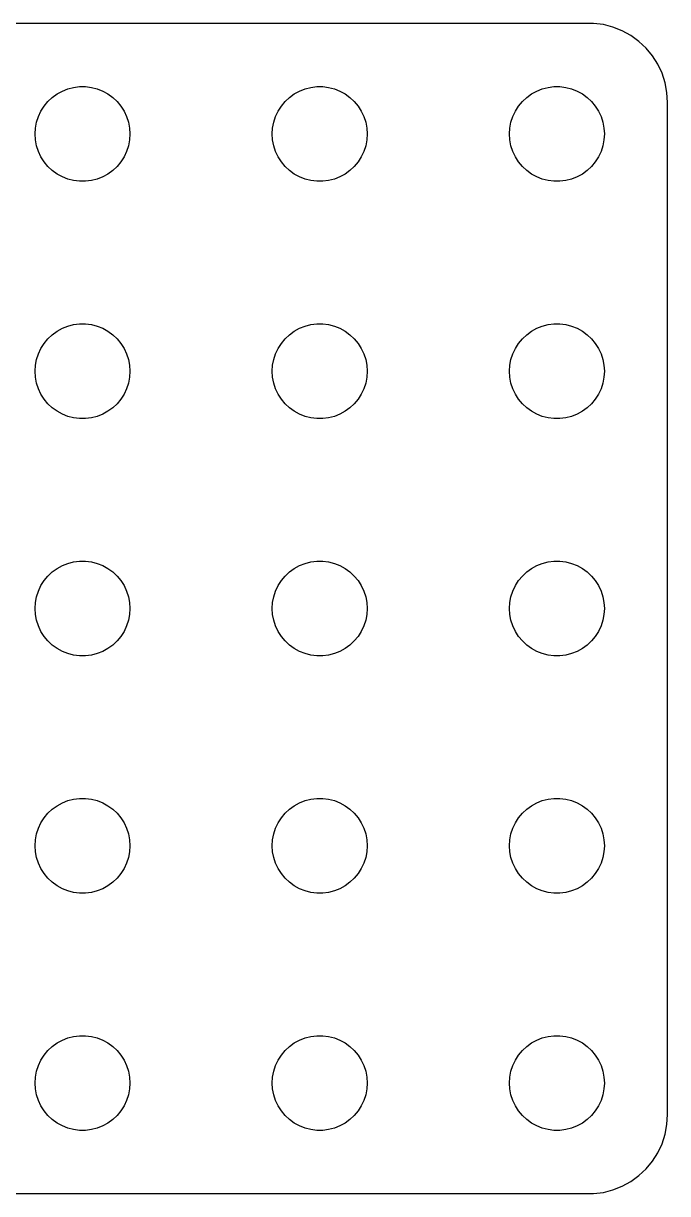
# Model space of a CAD drawing. Header units: metres. Extents: x -37 to 37, y -37 to 37.
# Drawn here: x -3.7 to 37, y -37 to 37 of the extents above; entities that cross this region are included whole.
import ezdxf

# ---------------------------------------------------------------- set-up
doc = ezdxf.new("R2010")
doc.units = ezdxf.units.M

msp = doc.modelspace()

# ---------------------------------------------------------------- linework, layer by layer
for p, q in [((32.3139, 36.9901), (-32.3139, 36.9901)), ((32.9369, 36.9114), (32.3139, 36.9901)), ((33.5451, 36.7553), (32.9369, 36.9114)), ((34.1289, 36.5241), (33.5451, 36.7553)), ((34.6791, 36.2216), (34.1289, 36.5241)), ((35.1871, 35.8526), (34.6791, 36.2216)), ((35.6448, 35.4227), (35.1871, 35.8526)), ((36.0451, 34.9389), (35.6448, 35.4227)), ((36.3815, 34.4088), (36.0451, 34.9389)), ((36.6489, 33.8406), (36.3815, 34.4088)), ((36.8429, 33.2434), (36.6489, 33.8406)), ((-1.60747, 32.533), (-1.27733, 32.7145)), ((-1.27733, 32.7145), (-0.927048, 32.8532)), ((-0.927048, 32.8532), (-0.562134, 32.9469)), ((-0.562134, 32.9469), (-0.18837, 32.9941)), ((-0.18837, 32.9941), (0.18837, 32.9941)), ((0.18837, 32.9941), (0.562134, 32.9469)), ((0.562134, 32.9469), (0.927048, 32.8532)), ((0.927048, 32.8532), (1.27733, 32.7145)), ((1.27733, 32.7145), (1.60747, 32.533)), ((13.3925, 32.533), (13.7227, 32.7145)), ((13.7227, 32.7145), (14.0729, 32.8532)), ((14.0729, 32.8532), (14.4379, 32.9469)), ((14.4379, 32.9469), (14.8116, 32.9941)), ((14.8116, 32.9941), (15.1884, 32.9941)), ((15.1884, 32.9941), (15.5621, 32.9469)), ((15.5621, 32.9469), (15.927, 32.8532)), ((15.927, 32.8532), (16.2773, 32.7145)), ((16.2773, 32.7145), (16.6075, 32.533)), ((28.3925, 32.533), (28.7227, 32.7145)), ((28.7227, 32.7145), (29.0729, 32.8532)), ((29.0729, 32.8532), (29.4379, 32.9469)), ((29.4379, 32.9469), (29.8116, 32.9941)), ((29.8116, 32.9941), (30.1884, 32.9941)), ((30.1884, 32.9941), (30.5621, 32.9469)), ((30.5621, 32.9469), (30.927, 32.8532)), ((30.927, 32.8532), (31.2773, 32.7145)), ((31.2773, 32.7145), (31.6075, 32.533)), ((36.9606, 32.6267), (36.8429, 33.2434)), ((37, 32), (36.9606, 32.6267)), ((-2.42705, 31.7634), (-2.1869, 32.0536)), ((-2.1869, 32.0536), (-1.91226, 32.3115)), ((-1.91226, 32.3115), (-1.60747, 32.533)), ((1.60747, 32.533), (1.91226, 32.3115)), ((1.91226, 32.3115), (2.1869, 32.0536)), ((2.1869, 32.0536), (2.42705, 31.7634)), ((12.5729, 31.7634), (12.8131, 32.0536)), ((12.8131, 32.0536), (13.0877, 32.3115)), ((13.0877, 32.3115), (13.3925, 32.533)), ((16.6075, 32.533), (16.9123, 32.3115)), ((16.9123, 32.3115), (17.1869, 32.0536)), ((17.1869, 32.0536), (17.427, 31.7634)), ((27.5729, 31.7634), (27.8131, 32.0536)), ((27.8131, 32.0536), (28.0877, 32.3115)), ((28.0877, 32.3115), (28.3925, 32.533)), ((31.6075, 32.533), (31.9123, 32.3115)), ((31.9123, 32.3115), (32.1869, 32.0536)), ((32.1869, 32.0536), (32.427, 31.7634)), ((37, -32), (37, 32)), ((-2.90575, 30.7461), (-2.78932, 31.1044)), ((-2.78932, 31.1044), (-2.62891, 31.4453)), ((-2.62891, 31.4453), (-2.42705, 31.7634)), ((2.42705, 31.7634), (2.62891, 31.4453)), ((2.62891, 31.4453), (2.78932, 31.1044)), ((2.78932, 31.1044), (2.90575, 30.7461)), ((12.0942, 30.7461), (12.2107, 31.1044)), ((12.2107, 31.1044), (12.3711, 31.4453)), ((12.3711, 31.4453), (12.5729, 31.7634)), ((17.427, 31.7634), (17.6289, 31.4453)), ((17.6289, 31.4453), (17.7893, 31.1044)), ((17.7893, 31.1044), (17.9057, 30.7461)), ((27.0942, 30.7461), (27.2107, 31.1044)), ((27.2107, 31.1044), (27.3711, 31.4453)), ((27.3711, 31.4453), (27.5729, 31.7634)), ((32.427, 31.7634), (32.6289, 31.4453)), ((32.6289, 31.4453), (32.7893, 31.1044)), ((32.7893, 31.1044), (32.9057, 30.7461)), ((-3, 30), (-2.97633, 30.376)), ((-2.97633, 30.376), (-2.90575, 30.7461)), ((2.90575, 30.7461), (2.97633, 30.376)), ((2.97633, 30.376), (3, 30)), ((12, 30), (12.0237, 30.376)), ((12.0237, 30.376), (12.0942, 30.7461)), ((17.9057, 30.7461), (17.9763, 30.376)), ((17.9763, 30.376), (18, 30)), ((27, 30), (27.0237, 30.376)), ((27.0237, 30.376), (27.0942, 30.7461)), ((32.9057, 30.7461), (32.9763, 30.376)), ((32.9763, 30.376), (33, 30)), ((-2.97633, 29.624), (-3, 30)), ((-2.90575, 29.2539), (-2.97633, 29.624)), ((2.97633, 29.624), (2.90575, 29.2539)), ((3, 30), (2.97633, 29.624)), ((12.0237, 29.624), (12, 30)), ((12.0942, 29.2539), (12.0237, 29.624)), ((17.9763, 29.624), (17.9057, 29.2539)), ((18, 30), (17.9763, 29.624)), ((27.0237, 29.624), (27, 30)), ((27.0942, 29.2539), (27.0237, 29.624)), ((32.9763, 29.624), (32.9057, 29.2539)), ((33, 30), (32.9763, 29.624)), ((-2.78932, 28.8956), (-2.90575, 29.2539)), ((-2.62891, 28.5547), (-2.78932, 28.8956)), ((2.78932, 28.8956), (2.62891, 28.5547)), ((2.90575, 29.2539), (2.78932, 28.8956)), ((12.2107, 28.8956), (12.0942, 29.2539)), ((12.3711, 28.5547), (12.2107, 28.8956)), ((17.7893, 28.8956), (17.6289, 28.5547)), ((17.9057, 29.2539), (17.7893, 28.8956)), ((27.2107, 28.8956), (27.0942, 29.2539)), ((27.3711, 28.5547), (27.2107, 28.8956)), ((32.7893, 28.8956), (32.6289, 28.5547)), ((32.9057, 29.2539), (32.7893, 28.8956)), ((-2.42705, 28.2366), (-2.62891, 28.5547)), ((-2.1869, 27.9464), (-2.42705, 28.2366)), ((2.42705, 28.2366), (2.1869, 27.9464)), ((2.62891, 28.5547), (2.42705, 28.2366)), ((12.5729, 28.2366), (12.3711, 28.5547)), ((12.8131, 27.9464), (12.5729, 28.2366)), ((17.427, 28.2366), (17.1869, 27.9464)), ((17.6289, 28.5547), (17.427, 28.2366)), ((27.5729, 28.2366), (27.3711, 28.5547)), ((27.8131, 27.9464), (27.5729, 28.2366)), ((32.427, 28.2366), (32.1869, 27.9464)), ((32.6289, 28.5547), (32.427, 28.2366)), ((-1.91226, 27.6884), (-2.1869, 27.9464)), ((-1.60747, 27.467), (-1.91226, 27.6884)), ((-1.27733, 27.2855), (-1.60747, 27.467)), ((1.60747, 27.467), (1.27733, 27.2855)), ((1.91226, 27.6884), (1.60747, 27.467)), ((2.1869, 27.9464), (1.91226, 27.6884)), ((13.0877, 27.6884), (12.8131, 27.9464)), ((13.3925, 27.467), (13.0877, 27.6884)), ((13.7227, 27.2855), (13.3925, 27.467)), ((16.6075, 27.467), (16.2773, 27.2855)), ((16.9123, 27.6884), (16.6075, 27.467)), ((17.1869, 27.9464), (16.9123, 27.6884)), ((28.0877, 27.6884), (27.8131, 27.9464)), ((28.3925, 27.467), (28.0877, 27.6884)), ((28.7227, 27.2855), (28.3925, 27.467)), ((31.6075, 27.467), (31.2773, 27.2855)), ((31.9123, 27.6884), (31.6075, 27.467)), ((32.1869, 27.9464), (31.9123, 27.6884)), ((-0.927048, 27.1468), (-1.27733, 27.2855)), ((-0.562134, 27.0531), (-0.927048, 27.1468)), ((-0.18837, 27.0059), (-0.562134, 27.0531)), ((0.18837, 27.0059), (-0.18837, 27.0059)), ((0.562134, 27.0531), (0.18837, 27.0059)), ((0.927048, 27.1468), (0.562134, 27.0531)), ((1.27733, 27.2855), (0.927048, 27.1468)), ((14.0729, 27.1468), (13.7227, 27.2855)), ((14.4379, 27.0531), (14.0729, 27.1468)), ((14.8116, 27.0059), (14.4379, 27.0531)), ((15.1884, 27.0059), (14.8116, 27.0059)), ((15.5621, 27.0531), (15.1884, 27.0059)), ((15.927, 27.1468), (15.5621, 27.0531)), ((16.2773, 27.2855), (15.927, 27.1468)), ((29.0729, 27.1468), (28.7227, 27.2855)), ((29.4379, 27.0531), (29.0729, 27.1468)), ((29.8116, 27.0059), (29.4379, 27.0531)), ((30.1884, 27.0059), (29.8116, 27.0059)), ((30.5621, 27.0531), (30.1884, 27.0059)), ((30.927, 27.1468), (30.5621, 27.0531)), ((31.2773, 27.2855), (30.927, 27.1468)), ((-1.27733, 17.7145), (-0.927048, 17.8532)), ((-0.927048, 17.8532), (-0.562134, 17.9469)), ((-0.562134, 17.9469), (-0.18837, 17.9941)), ((-0.18837, 17.9941), (0.18837, 17.9941)), ((0.18837, 17.9941), (0.562134, 17.9469)), ((0.562134, 17.9469), (0.927048, 17.8532)), ((0.927048, 17.8532), (1.27733, 17.7145)), ((13.7227, 17.7145), (14.0729, 17.8532)), ((14.0729, 17.8532), (14.4379, 17.9469)), ((14.4379, 17.9469), (14.8116, 17.9941)), ((14.8116, 17.9941), (15.1884, 17.9941)), ((15.1884, 17.9941), (15.5621, 17.9469)), ((15.5621, 17.9469), (15.927, 17.8532)), ((15.927, 17.8532), (16.2773, 17.7145)), ((28.7227, 17.7145), (29.0729, 17.8532)), ((29.0729, 17.8532), (29.4379, 17.9469)), ((29.4379, 17.9469), (29.8116, 17.9941)), ((29.8116, 17.9941), (30.1884, 17.9941)), ((30.1884, 17.9941), (30.5621, 17.9469)), ((30.5621, 17.9469), (30.927, 17.8532)), ((30.927, 17.8532), (31.2773, 17.7145)), ((-2.42705, 16.7634), (-2.1869, 17.0536)), ((-2.1869, 17.0536), (-1.91226, 17.3115)), ((-1.91226, 17.3115), (-1.60747, 17.533)), ((-1.60747, 17.533), (-1.27733, 17.7145)), ((1.27733, 17.7145), (1.60747, 17.533)), ((1.60747, 17.533), (1.91226, 17.3115)), ((1.91226, 17.3115), (2.1869, 17.0536)), ((2.1869, 17.0536), (2.42705, 16.7634)), ((12.5729, 16.7634), (12.8131, 17.0536)), ((12.8131, 17.0536), (13.0877, 17.3115)), ((13.0877, 17.3115), (13.3925, 17.533)), ((13.3925, 17.533), (13.7227, 17.7145)), ((16.2773, 17.7145), (16.6075, 17.533)), ((16.6075, 17.533), (16.9123, 17.3115)), ((16.9123, 17.3115), (17.1869, 17.0536)), ((17.1869, 17.0536), (17.427, 16.7634)), ((27.5729, 16.7634), (27.8131, 17.0536)), ((27.8131, 17.0536), (28.0877, 17.3115)), ((28.0877, 17.3115), (28.3925, 17.533)), ((28.3925, 17.533), (28.7227, 17.7145)), ((31.2773, 17.7145), (31.6075, 17.533)), ((31.6075, 17.533), (31.9123, 17.3115)), ((31.9123, 17.3115), (32.1869, 17.0536)), ((32.1869, 17.0536), (32.427, 16.7634)), ((-2.78932, 16.1044), (-2.62891, 16.4453)), ((-2.62891, 16.4453), (-2.42705, 16.7634)), ((2.42705, 16.7634), (2.62891, 16.4453)), ((2.62891, 16.4453), (2.78932, 16.1044)), ((12.2107, 16.1044), (12.3711, 16.4453)), ((12.3711, 16.4453), (12.5729, 16.7634)), ((17.427, 16.7634), (17.6289, 16.4453)), ((17.6289, 16.4453), (17.7893, 16.1044)), ((27.2107, 16.1044), (27.3711, 16.4453)), ((27.3711, 16.4453), (27.5729, 16.7634)), ((32.427, 16.7634), (32.6289, 16.4453)), ((32.6289, 16.4453), (32.7893, 16.1044)), ((-2.97633, 15.376), (-2.90575, 15.7461)), ((-2.90575, 15.7461), (-2.78932, 16.1044)), ((2.78932, 16.1044), (2.90575, 15.7461)), ((2.90575, 15.7461), (2.97633, 15.376)), ((12.0237, 15.376), (12.0942, 15.7461)), ((12.0942, 15.7461), (12.2107, 16.1044)), ((17.7893, 16.1044), (17.9057, 15.7461)), ((17.9057, 15.7461), (17.9763, 15.376)), ((27.0237, 15.376), (27.0942, 15.7461)), ((27.0942, 15.7461), (27.2107, 16.1044)), ((32.7893, 16.1044), (32.9057, 15.7461)), ((32.9057, 15.7461), (32.9763, 15.376)), ((-3, 15), (-2.97633, 15.376)), ((-2.97633, 14.624), (-3, 15)), ((2.97633, 15.376), (3, 15)), ((3, 15), (2.97633, 14.624)), ((12, 15), (12.0237, 15.376)), ((12.0237, 14.624), (12, 15)), ((17.9763, 15.376), (18, 15)), ((18, 15), (17.9763, 14.624)), ((27, 15), (27.0237, 15.376)), ((27.0237, 14.624), (27, 15)), ((32.9763, 15.376), (33, 15)), ((33, 15), (32.9763, 14.624)), ((-2.90575, 14.2539), (-2.97633, 14.624)), ((-2.78932, 13.8956), (-2.90575, 14.2539)), ((2.90575, 14.2539), (2.78932, 13.8956)), ((2.97633, 14.624), (2.90575, 14.2539)), ((12.0942, 14.2539), (12.0237, 14.624)), ((12.2107, 13.8956), (12.0942, 14.2539)), ((17.9057, 14.2539), (17.7893, 13.8956)), ((17.9763, 14.624), (17.9057, 14.2539)), ((27.0942, 14.2539), (27.0237, 14.624)), ((27.2107, 13.8956), (27.0942, 14.2539)), ((32.9057, 14.2539), (32.7893, 13.8956)), ((32.9763, 14.624), (32.9057, 14.2539)), ((-2.62891, 13.5547), (-2.78932, 13.8956)), ((-2.42705, 13.2366), (-2.62891, 13.5547)), ((2.62891, 13.5547), (2.42705, 13.2366)), ((2.78932, 13.8956), (2.62891, 13.5547)), ((12.3711, 13.5547), (12.2107, 13.8956)), ((12.5729, 13.2366), (12.3711, 13.5547)), ((17.6289, 13.5547), (17.427, 13.2366)), ((17.7893, 13.8956), (17.6289, 13.5547)), ((27.3711, 13.5547), (27.2107, 13.8956)), ((27.5729, 13.2366), (27.3711, 13.5547)), ((32.6289, 13.5547), (32.427, 13.2366)), ((32.7893, 13.8956), (32.6289, 13.5547)), ((-2.1869, 12.9464), (-2.42705, 13.2366)), ((-1.91226, 12.6884), (-2.1869, 12.9464)), ((-1.60747, 12.467), (-1.91226, 12.6884)), ((1.91226, 12.6884), (1.60747, 12.467)), ((2.1869, 12.9464), (1.91226, 12.6884)), ((2.42705, 13.2366), (2.1869, 12.9464)), ((12.8131, 12.9464), (12.5729, 13.2366)), ((13.0877, 12.6884), (12.8131, 12.9464)), ((13.3925, 12.467), (13.0877, 12.6884)), ((16.9123, 12.6884), (16.6075, 12.467)), ((17.1869, 12.9464), (16.9123, 12.6884)), ((17.427, 13.2366), (17.1869, 12.9464)), ((27.8131, 12.9464), (27.5729, 13.2366)), ((28.0877, 12.6884), (27.8131, 12.9464)), ((28.3925, 12.467), (28.0877, 12.6884)), ((31.9123, 12.6884), (31.6075, 12.467)), ((32.1869, 12.9464), (31.9123, 12.6884)), ((32.427, 13.2366), (32.1869, 12.9464)), ((-1.27733, 12.2855), (-1.60747, 12.467)), ((-0.927048, 12.1468), (-1.27733, 12.2855)), ((-0.562134, 12.0531), (-0.927048, 12.1468)), ((-0.18837, 12.0059), (-0.562134, 12.0531)), ((0.18837, 12.0059), (-0.18837, 12.0059)), ((0.562134, 12.0531), (0.18837, 12.0059)), ((0.927048, 12.1468), (0.562134, 12.0531)), ((1.27733, 12.2855), (0.927048, 12.1468)), ((1.60747, 12.467), (1.27733, 12.2855)), ((13.7227, 12.2855), (13.3925, 12.467)), ((14.0729, 12.1468), (13.7227, 12.2855)), ((14.4379, 12.0531), (14.0729, 12.1468)), ((14.8116, 12.0059), (14.4379, 12.0531)), ((15.1884, 12.0059), (14.8116, 12.0059)), ((15.5621, 12.0531), (15.1884, 12.0059)), ((15.927, 12.1468), (15.5621, 12.0531)), ((16.2773, 12.2855), (15.927, 12.1468)), ((16.6075, 12.467), (16.2773, 12.2855)), ((28.7227, 12.2855), (28.3925, 12.467)), ((29.0729, 12.1468), (28.7227, 12.2855)), ((29.4379, 12.0531), (29.0729, 12.1468)), ((29.8116, 12.0059), (29.4379, 12.0531)), ((30.1884, 12.0059), (29.8116, 12.0059)), ((30.5621, 12.0531), (30.1884, 12.0059)), ((30.927, 12.1468), (30.5621, 12.0531)), ((31.2773, 12.2855), (30.927, 12.1468)), ((31.6075, 12.467), (31.2773, 12.2855)), ((-0.562134, 2.94685), (-0.18837, 2.99408)), ((-0.18837, 2.99408), (0.18837, 2.99408)), ((0.18837, 2.99408), (0.562134, 2.94685)), ((14.4379, 2.94685), (14.8116, 2.99408)), ((14.8116, 2.99408), (15.1884, 2.99408)), ((15.1884, 2.99408), (15.5621, 2.94685)), ((29.4379, 2.94685), (29.8116, 2.99408)), ((29.8116, 2.99408), (30.1884, 2.99408)), ((30.1884, 2.99408), (30.5621, 2.94685)), ((-2.1869, 2.05363), (-1.91226, 2.31154)), ((-1.91226, 2.31154), (-1.60747, 2.53297)), ((-1.60747, 2.53297), (-1.27733, 2.71448)), ((-1.27733, 2.71448), (-0.927048, 2.85316)), ((-0.927048, 2.85316), (-0.562134, 2.94685)), ((0.562134, 2.94685), (0.927048, 2.85316)), ((0.927048, 2.85316), (1.27733, 2.71448)), ((1.27733, 2.71448), (1.60747, 2.53297)), ((1.60747, 2.53297), (1.91226, 2.31154)), ((1.91226, 2.31154), (2.1869, 2.05363)), ((12.8131, 2.05363), (13.0877, 2.31154)), ((13.0877, 2.31154), (13.3925, 2.53297)), ((13.3925, 2.53297), (13.7227, 2.71448)), ((13.7227, 2.71448), (14.0729, 2.85316)), ((14.0729, 2.85316), (14.4379, 2.94685)), ((15.5621, 2.94685), (15.927, 2.85316)), ((15.927, 2.85316), (16.2773, 2.71448)), ((16.2773, 2.71448), (16.6075, 2.53297)), ((16.6075, 2.53297), (16.9123, 2.31154)), ((16.9123, 2.31154), (17.1869, 2.05363)), ((27.8131, 2.05363), (28.0877, 2.31154)), ((28.0877, 2.31154), (28.3925, 2.53297)), ((28.3925, 2.53297), (28.7227, 2.71448)), ((28.7227, 2.71448), (29.0729, 2.85316)), ((29.0729, 2.85316), (29.4379, 2.94685)), ((30.5621, 2.94685), (30.927, 2.85316)), ((30.927, 2.85316), (31.2773, 2.71448)), ((31.2773, 2.71448), (31.6075, 2.53297)), ((31.6075, 2.53297), (31.9123, 2.31154)), ((31.9123, 2.31154), (32.1869, 2.05363)), ((-2.62891, 1.44525), (-2.42705, 1.76335)), ((-2.42705, 1.76335), (-2.1869, 2.05363)), ((2.1869, 2.05363), (2.42705, 1.76335)), ((2.42705, 1.76335), (2.62891, 1.44525)), ((12.3711, 1.44525), (12.5729, 1.76335)), ((12.5729, 1.76335), (12.8131, 2.05363)), ((17.1869, 2.05363), (17.427, 1.76335)), ((17.427, 1.76335), (17.6289, 1.44525)), ((27.3711, 1.44525), (27.5729, 1.76335)), ((27.5729, 1.76335), (27.8131, 2.05363)), ((32.1869, 2.05363), (32.427, 1.76335)), ((32.427, 1.76335), (32.6289, 1.44525)), ((-2.97633, 0.375992), (-2.90575, 0.746063)), ((-2.90575, 0.746063), (-2.78932, 1.10437)), ((-2.78932, 1.10437), (-2.62891, 1.44525)), ((2.62891, 1.44525), (2.78932, 1.10437)), ((2.78932, 1.10437), (2.90575, 0.746063)), ((2.90575, 0.746063), (2.97633, 0.375992)), ((12.0237, 0.375992), (12.0942, 0.746063)), ((12.0942, 0.746063), (12.2107, 1.10437)), ((12.2107, 1.10437), (12.3711, 1.44525)), ((17.6289, 1.44525), (17.7893, 1.10437)), ((17.7893, 1.10437), (17.9057, 0.746063)), ((17.9057, 0.746063), (17.9763, 0.375992)), ((27.0237, 0.375992), (27.0942, 0.746063)), ((27.0942, 0.746063), (27.2107, 1.10437)), ((27.2107, 1.10437), (27.3711, 1.44525)), ((32.6289, 1.44525), (32.7893, 1.10437)), ((32.7893, 1.10437), (32.9057, 0.746063)), ((32.9057, 0.746063), (32.9763, 0.375992)), ((-3, 0), (-2.97633, 0.375992)), ((-2.97633, -0.375992), (-3, 0)), ((2.97633, 0.375992), (3, 0)), ((3, 0), (2.97633, -0.375992)), ((12, 0), (12.0237, 0.375992)), ((12.0237, -0.375992), (12, 0)), ((17.9763, 0.375992), (18, 0)), ((18, 0), (17.9763, -0.375992)), ((27, 0), (27.0237, 0.375992)), ((27.0237, -0.375992), (27, 0)), ((32.9763, 0.375992), (33, 0)), ((33, 0), (32.9763, -0.375992)), ((-2.90575, -0.746063), (-2.97633, -0.375992)), ((2.97633, -0.375992), (2.90575, -0.746063)), ((12.0942, -0.746063), (12.0237, -0.375992)), ((17.9763, -0.375992), (17.9057, -0.746063)), ((27.0942, -0.746063), (27.0237, -0.375992)), ((32.9763, -0.375992), (32.9057, -0.746063)), ((-2.78932, -1.10437), (-2.90575, -0.746063)), ((-2.62891, -1.44525), (-2.78932, -1.10437)), ((-2.42705, -1.76335), (-2.62891, -1.44525)), ((2.62891, -1.44525), (2.42705, -1.76335)), ((2.78932, -1.10437), (2.62891, -1.44525)), ((2.90575, -0.746063), (2.78932, -1.10437)), ((12.2107, -1.10437), (12.0942, -0.746063)), ((12.3711, -1.44525), (12.2107, -1.10437)), ((12.5729, -1.76335), (12.3711, -1.44525)), ((17.6289, -1.44525), (17.427, -1.76335)), ((17.7893, -1.10437), (17.6289, -1.44525)), ((17.9057, -0.746063), (17.7893, -1.10437)), ((27.2107, -1.10437), (27.0942, -0.746063)), ((27.3711, -1.44525), (27.2107, -1.10437)), ((27.5729, -1.76335), (27.3711, -1.44525)), ((32.6289, -1.44525), (32.427, -1.76335)), ((32.7893, -1.10437), (32.6289, -1.44525)), ((32.9057, -0.746063), (32.7893, -1.10437)), ((-2.1869, -2.05363), (-2.42705, -1.76335)), ((-1.91226, -2.31154), (-2.1869, -2.05363)), ((2.1869, -2.05363), (1.91226, -2.31154)), ((2.42705, -1.76335), (2.1869, -2.05363)), ((12.8131, -2.05363), (12.5729, -1.76335)), ((13.0877, -2.31154), (12.8131, -2.05363)), ((17.1869, -2.05363), (16.9123, -2.31154)), ((17.427, -1.76335), (17.1869, -2.05363)), ((27.8131, -2.05363), (27.5729, -1.76335)), ((28.0877, -2.31154), (27.8131, -2.05363)), ((32.1869, -2.05363), (31.9123, -2.31154)), ((32.427, -1.76335), (32.1869, -2.05363)), ((-1.60747, -2.53297), (-1.91226, -2.31154)), ((-1.27733, -2.71448), (-1.60747, -2.53297)), ((-0.927048, -2.85316), (-1.27733, -2.71448)), ((-0.562134, -2.94685), (-0.927048, -2.85316)), ((-0.18837, -2.99408), (-0.562134, -2.94685)), ((0.562134, -2.94685), (0.18837, -2.99408)), ((0.927048, -2.85316), (0.562134, -2.94685)), ((1.27733, -2.71448), (0.927048, -2.85316)), ((1.60747, -2.53297), (1.27733, -2.71448)), ((1.91226, -2.31154), (1.60747, -2.53297)), ((13.3925, -2.53297), (13.0877, -2.31154)), ((13.7227, -2.71448), (13.3925, -2.53297)), ((14.0729, -2.85316), (13.7227, -2.71448)), ((14.4379, -2.94685), (14.0729, -2.85316)), ((14.8116, -2.99408), (14.4379, -2.94685)), ((15.5621, -2.94685), (15.1884, -2.99408)), ((15.927, -2.85316), (15.5621, -2.94685)), ((16.2773, -2.71448), (15.927, -2.85316)), ((16.6075, -2.53297), (16.2773, -2.71448)), ((16.9123, -2.31154), (16.6075, -2.53297)), ((28.3925, -2.53297), (28.0877, -2.31154)), ((28.7227, -2.71448), (28.3925, -2.53297)), ((29.0729, -2.85316), (28.7227, -2.71448)), ((29.4379, -2.94685), (29.0729, -2.85316)), ((29.8116, -2.99408), (29.4379, -2.94685)), ((30.5621, -2.94685), (30.1884, -2.99408)), ((30.927, -2.85316), (30.5621, -2.94685)), ((31.2773, -2.71448), (30.927, -2.85316)), ((31.6075, -2.53297), (31.2773, -2.71448)), ((31.9123, -2.31154), (31.6075, -2.53297)), ((0.18837, -2.99408), (-0.18837, -2.99408)), ((15.1884, -2.99408), (14.8116, -2.99408)), ((30.1884, -2.99408), (29.8116, -2.99408)), ((-1.91226, -12.6884), (-1.60747, -12.467)), ((-1.60747, -12.467), (-1.27733, -12.2855)), ((-1.27733, -12.2855), (-0.927048, -12.1468)), ((-0.927048, -12.1468), (-0.562134, -12.0531)), ((-0.562134, -12.0531), (-0.18837, -12.0059)), ((-0.18837, -12.0059), (0.18837, -12.0059)), ((0.18837, -12.0059), (0.562134, -12.0531)), ((0.562134, -12.0531), (0.927048, -12.1468)), ((0.927048, -12.1468), (1.27733, -12.2855)), ((1.27733, -12.2855), (1.60747, -12.467)), ((1.60747, -12.467), (1.91226, -12.6884)), ((13.0877, -12.6884), (13.3925, -12.467)), ((13.3925, -12.467), (13.7227, -12.2855)), ((13.7227, -12.2855), (14.0729, -12.1468)), ((14.0729, -12.1468), (14.4379, -12.0531)), ((14.4379, -12.0531), (14.8116, -12.0059)), ((14.8116, -12.0059), (15.1884, -12.0059)), ((15.1884, -12.0059), (15.5621, -12.0531)), ((15.5621, -12.0531), (15.927, -12.1468)), ((15.927, -12.1468), (16.2773, -12.2855)), ((16.2773, -12.2855), (16.6075, -12.467)), ((16.6075, -12.467), (16.9123, -12.6884)), ((28.0877, -12.6884), (28.3925, -12.467)), ((28.3925, -12.467), (28.7227, -12.2855)), ((28.7227, -12.2855), (29.0729, -12.1468)), ((29.0729, -12.1468), (29.4379, -12.0531)), ((29.4379, -12.0531), (29.8116, -12.0059)), ((29.8116, -12.0059), (30.1884, -12.0059)), ((30.1884, -12.0059), (30.5621, -12.0531)), ((30.5621, -12.0531), (30.927, -12.1468)), ((30.927, -12.1468), (31.2773, -12.2855)), ((31.2773, -12.2855), (31.6075, -12.467)), ((31.6075, -12.467), (31.9123, -12.6884)), ((-2.62891, -13.5547), (-2.42705, -13.2366)), ((-2.42705, -13.2366), (-2.1869, -12.9464)), ((-2.1869, -12.9464), (-1.91226, -12.6884)), ((1.91226, -12.6884), (2.1869, -12.9464)), ((2.1869, -12.9464), (2.42705, -13.2366)), ((2.42705, -13.2366), (2.62891, -13.5547)), ((12.3711, -13.5547), (12.5729, -13.2366)), ((12.5729, -13.2366), (12.8131, -12.9464)), ((12.8131, -12.9464), (13.0877, -12.6884)), ((16.9123, -12.6884), (17.1869, -12.9464)), ((17.1869, -12.9464), (17.427, -13.2366)), ((17.427, -13.2366), (17.6289, -13.5547)), ((27.3711, -13.5547), (27.5729, -13.2366)), ((27.5729, -13.2366), (27.8131, -12.9464)), ((27.8131, -12.9464), (28.0877, -12.6884)), ((31.9123, -12.6884), (32.1869, -12.9464)), ((32.1869, -12.9464), (32.427, -13.2366)), ((32.427, -13.2366), (32.6289, -13.5547)), ((-2.90575, -14.2539), (-2.78932, -13.8956)), ((-2.78932, -13.8956), (-2.62891, -13.5547)), ((2.62891, -13.5547), (2.78932, -13.8956)), ((2.78932, -13.8956), (2.90575, -14.2539)), ((12.0942, -14.2539), (12.2107, -13.8956)), ((12.2107, -13.8956), (12.3711, -13.5547)), ((17.6289, -13.5547), (17.7893, -13.8956)), ((17.7893, -13.8956), (17.9057, -14.2539)), ((27.0942, -14.2539), (27.2107, -13.8956)), ((27.2107, -13.8956), (27.3711, -13.5547)), ((32.6289, -13.5547), (32.7893, -13.8956)), ((32.7893, -13.8956), (32.9057, -14.2539)), ((-3, -15), (-2.97633, -14.624)), ((-2.97633, -14.624), (-2.90575, -14.2539)), ((2.90575, -14.2539), (2.97633, -14.624)), ((2.97633, -14.624), (3, -15)), ((12, -15), (12.0237, -14.624)), ((12.0237, -14.624), (12.0942, -14.2539)), ((17.9057, -14.2539), (17.9763, -14.624)), ((17.9763, -14.624), (18, -15)), ((27, -15), (27.0237, -14.624)), ((27.0237, -14.624), (27.0942, -14.2539)), ((32.9057, -14.2539), (32.9763, -14.624)), ((32.9763, -14.624), (33, -15)), ((-2.97633, -15.376), (-3, -15)), ((-2.90575, -15.7461), (-2.97633, -15.376)), ((2.97633, -15.376), (2.90575, -15.7461)), ((3, -15), (2.97633, -15.376)), ((12.0237, -15.376), (12, -15)), ((12.0942, -15.7461), (12.0237, -15.376)), ((17.9763, -15.376), (17.9057, -15.7461)), ((18, -15), (17.9763, -15.376)), ((27.0237, -15.376), (27, -15)), ((27.0942, -15.7461), (27.0237, -15.376)), ((32.9763, -15.376), (32.9057, -15.7461)), ((33, -15), (32.9763, -15.376)), ((-2.78932, -16.1044), (-2.90575, -15.7461)), ((-2.62891, -16.4453), (-2.78932, -16.1044)), ((2.78932, -16.1044), (2.62891, -16.4453)), ((2.90575, -15.7461), (2.78932, -16.1044)), ((12.2107, -16.1044), (12.0942, -15.7461)), ((12.3711, -16.4453), (12.2107, -16.1044)), ((17.7893, -16.1044), (17.6289, -16.4453)), ((17.9057, -15.7461), (17.7893, -16.1044)), ((27.2107, -16.1044), (27.0942, -15.7461)), ((27.3711, -16.4453), (27.2107, -16.1044)), ((32.7893, -16.1044), (32.6289, -16.4453)), ((32.9057, -15.7461), (32.7893, -16.1044)), ((-2.42705, -16.7634), (-2.62891, -16.4453)), ((-2.1869, -17.0536), (-2.42705, -16.7634)), ((2.42705, -16.7634), (2.1869, -17.0536)), ((2.62891, -16.4453), (2.42705, -16.7634)), ((12.5729, -16.7634), (12.3711, -16.4453)), ((12.8131, -17.0536), (12.5729, -16.7634)), ((17.427, -16.7634), (17.1869, -17.0536)), ((17.6289, -16.4453), (17.427, -16.7634)), ((27.5729, -16.7634), (27.3711, -16.4453)), ((27.8131, -17.0536), (27.5729, -16.7634)), ((32.427, -16.7634), (32.1869, -17.0536)), ((32.6289, -16.4453), (32.427, -16.7634)), ((-1.91226, -17.3115), (-2.1869, -17.0536)), ((-1.60747, -17.533), (-1.91226, -17.3115)), ((-1.27733, -17.7145), (-1.60747, -17.533)), ((-0.927048, -17.8532), (-1.27733, -17.7145)), ((1.27733, -17.7145), (0.927048, -17.8532)), ((1.60747, -17.533), (1.27733, -17.7145)), ((1.91226, -17.3115), (1.60747, -17.533)), ((2.1869, -17.0536), (1.91226, -17.3115)), ((13.0877, -17.3115), (12.8131, -17.0536)), ((13.3925, -17.533), (13.0877, -17.3115)), ((13.7227, -17.7145), (13.3925, -17.533)), ((14.0729, -17.8532), (13.7227, -17.7145)), ((16.2773, -17.7145), (15.927, -17.8532)), ((16.6075, -17.533), (16.2773, -17.7145)), ((16.9123, -17.3115), (16.6075, -17.533)), ((17.1869, -17.0536), (16.9123, -17.3115)), ((28.0877, -17.3115), (27.8131, -17.0536)), ((28.3925, -17.533), (28.0877, -17.3115)), ((28.7227, -17.7145), (28.3925, -17.533)), ((29.0729, -17.8532), (28.7227, -17.7145)), ((31.2773, -17.7145), (30.927, -17.8532)), ((31.6075, -17.533), (31.2773, -17.7145)), ((31.9123, -17.3115), (31.6075, -17.533)), ((32.1869, -17.0536), (31.9123, -17.3115)), ((-0.562134, -17.9469), (-0.927048, -17.8532)), ((-0.18837, -17.9941), (-0.562134, -17.9469)), ((0.18837, -17.9941), (-0.18837, -17.9941)), ((0.562134, -17.9469), (0.18837, -17.9941)), ((0.927048, -17.8532), (0.562134, -17.9469)), ((14.4379, -17.9469), (14.0729, -17.8532)), ((14.8116, -17.9941), (14.4379, -17.9469)), ((15.1884, -17.9941), (14.8116, -17.9941)), ((15.5621, -17.9469), (15.1884, -17.9941)), ((15.927, -17.8532), (15.5621, -17.9469)), ((29.4379, -17.9469), (29.0729, -17.8532)), ((29.8116, -17.9941), (29.4379, -17.9469)), ((30.1884, -17.9941), (29.8116, -17.9941)), ((30.5621, -17.9469), (30.1884, -17.9941)), ((30.927, -17.8532), (30.5621, -17.9469)), ((-1.60747, -27.467), (-1.27733, -27.2855)), ((-1.27733, -27.2855), (-0.927048, -27.1468)), ((-0.927048, -27.1468), (-0.562134, -27.0531)), ((-0.562134, -27.0531), (-0.18837, -27.0059)), ((-0.18837, -27.0059), (0.18837, -27.0059)), ((0.18837, -27.0059), (0.562134, -27.0531)), ((0.562134, -27.0531), (0.927048, -27.1468)), ((0.927048, -27.1468), (1.27733, -27.2855)), ((1.27733, -27.2855), (1.60747, -27.467)), ((13.3925, -27.467), (13.7227, -27.2855)), ((13.7227, -27.2855), (14.0729, -27.1468)), ((14.0729, -27.1468), (14.4379, -27.0531)), ((14.4379, -27.0531), (14.8116, -27.0059)), ((14.8116, -27.0059), (15.1884, -27.0059)), ((15.1884, -27.0059), (15.5621, -27.0531)), ((15.5621, -27.0531), (15.927, -27.1468)), ((15.927, -27.1468), (16.2773, -27.2855)), ((16.2773, -27.2855), (16.6075, -27.467)), ((28.3925, -27.467), (28.7227, -27.2855)), ((28.7227, -27.2855), (29.0729, -27.1468)), ((29.0729, -27.1468), (29.4379, -27.0531)), ((29.4379, -27.0531), (29.8116, -27.0059)), ((29.8116, -27.0059), (30.1884, -27.0059)), ((30.1884, -27.0059), (30.5621, -27.0531)), ((30.5621, -27.0531), (30.927, -27.1468)), ((30.927, -27.1468), (31.2773, -27.2855)), ((31.2773, -27.2855), (31.6075, -27.467)), ((-2.42705, -28.2366), (-2.1869, -27.9464)), ((-2.1869, -27.9464), (-1.91226, -27.6884)), ((-1.91226, -27.6884), (-1.60747, -27.467)), ((1.60747, -27.467), (1.91226, -27.6884)), ((1.91226, -27.6884), (2.1869, -27.9464)), ((2.1869, -27.9464), (2.42705, -28.2366)), ((12.5729, -28.2366), (12.8131, -27.9464)), ((12.8131, -27.9464), (13.0877, -27.6884)), ((13.0877, -27.6884), (13.3925, -27.467)), ((16.6075, -27.467), (16.9123, -27.6884)), ((16.9123, -27.6884), (17.1869, -27.9464)), ((17.1869, -27.9464), (17.427, -28.2366)), ((27.5729, -28.2366), (27.8131, -27.9464)), ((27.8131, -27.9464), (28.0877, -27.6884)), ((28.0877, -27.6884), (28.3925, -27.467)), ((31.6075, -27.467), (31.9123, -27.6884)), ((31.9123, -27.6884), (32.1869, -27.9464)), ((32.1869, -27.9464), (32.427, -28.2366)), ((-2.78932, -28.8956), (-2.62891, -28.5547)), ((-2.62891, -28.5547), (-2.42705, -28.2366)), ((2.42705, -28.2366), (2.62891, -28.5547)), ((2.62891, -28.5547), (2.78932, -28.8956)), ((12.2107, -28.8956), (12.3711, -28.5547)), ((12.3711, -28.5547), (12.5729, -28.2366)), ((17.427, -28.2366), (17.6289, -28.5547)), ((17.6289, -28.5547), (17.7893, -28.8956)), ((27.2107, -28.8956), (27.3711, -28.5547)), ((27.3711, -28.5547), (27.5729, -28.2366)), ((32.427, -28.2366), (32.6289, -28.5547)), ((32.6289, -28.5547), (32.7893, -28.8956)), ((-2.97633, -29.624), (-2.90575, -29.2539)), ((-2.90575, -29.2539), (-2.78932, -28.8956)), ((2.78932, -28.8956), (2.90575, -29.2539)), ((2.90575, -29.2539), (2.97633, -29.624)), ((12.0237, -29.624), (12.0942, -29.2539)), ((12.0942, -29.2539), (12.2107, -28.8956)), ((17.7893, -28.8956), (17.9057, -29.2539)), ((17.9057, -29.2539), (17.9763, -29.624)), ((27.0237, -29.624), (27.0942, -29.2539)), ((27.0942, -29.2539), (27.2107, -28.8956)), ((32.7893, -28.8956), (32.9057, -29.2539)), ((32.9057, -29.2539), (32.9763, -29.624)), ((-3, -30), (-2.97633, -29.624)), ((-2.97633, -30.376), (-3, -30)), ((2.97633, -29.624), (3, -30)), ((3, -30), (2.97633, -30.376)), ((12, -30), (12.0237, -29.624)), ((12.0237, -30.376), (12, -30)), ((17.9763, -29.624), (18, -30)), ((18, -30), (17.9763, -30.376)), ((27, -30), (27.0237, -29.624)), ((27.0237, -30.376), (27, -30)), ((32.9763, -29.624), (33, -30)), ((33, -30), (32.9763, -30.376)), ((-2.90575, -30.7461), (-2.97633, -30.376)), ((-2.78932, -31.1044), (-2.90575, -30.7461)), ((2.90575, -30.7461), (2.78932, -31.1044)), ((2.97633, -30.376), (2.90575, -30.7461)), ((12.0942, -30.7461), (12.0237, -30.376)), ((12.2107, -31.1044), (12.0942, -30.7461)), ((17.9057, -30.7461), (17.7893, -31.1044)), ((17.9763, -30.376), (17.9057, -30.7461)), ((27.0942, -30.7461), (27.0237, -30.376)), ((27.2107, -31.1044), (27.0942, -30.7461)), ((32.9057, -30.7461), (32.7893, -31.1044)), ((32.9763, -30.376), (32.9057, -30.7461)), ((-2.62891, -31.4453), (-2.78932, -31.1044)), ((-2.42705, -31.7634), (-2.62891, -31.4453)), ((-2.1869, -32.0536), (-2.42705, -31.7634)), ((2.42705, -31.7634), (2.1869, -32.0536)), ((2.62891, -31.4453), (2.42705, -31.7634)), ((2.78932, -31.1044), (2.62891, -31.4453)), ((12.3711, -31.4453), (12.2107, -31.1044)), ((12.5729, -31.7634), (12.3711, -31.4453)), ((12.8131, -32.0536), (12.5729, -31.7634)), ((17.427, -31.7634), (17.1869, -32.0536)), ((17.6289, -31.4453), (17.427, -31.7634)), ((17.7893, -31.1044), (17.6289, -31.4453)), ((27.3711, -31.4453), (27.2107, -31.1044)), ((27.5729, -31.7634), (27.3711, -31.4453)), ((27.8131, -32.0536), (27.5729, -31.7634)), ((32.427, -31.7634), (32.1869, -32.0536)), ((32.6289, -31.4453), (32.427, -31.7634)), ((32.7893, -31.1044), (32.6289, -31.4453)), ((-1.91226, -32.3115), (-2.1869, -32.0536)), ((-1.60747, -32.533), (-1.91226, -32.3115)), ((-1.27733, -32.7145), (-1.60747, -32.533)), ((1.60747, -32.533), (1.27733, -32.7145)), ((1.91226, -32.3115), (1.60747, -32.533)), ((2.1869, -32.0536), (1.91226, -32.3115)), ((13.0877, -32.3115), (12.8131, -32.0536)), ((13.3925, -32.533), (13.0877, -32.3115)), ((13.7227, -32.7145), (13.3925, -32.533)), ((16.6075, -32.533), (16.2773, -32.7145)), ((16.9123, -32.3115), (16.6075, -32.533)), ((17.1869, -32.0536), (16.9123, -32.3115)), ((28.0877, -32.3115), (27.8131, -32.0536)), ((28.3925, -32.533), (28.0877, -32.3115)), ((28.7227, -32.7145), (28.3925, -32.533)), ((31.6075, -32.533), (31.2773, -32.7145)), ((31.9123, -32.3115), (31.6075, -32.533)), ((32.1869, -32.0536), (31.9123, -32.3115)), ((36.9606, -32.6267), (37, -32)), ((-0.927048, -32.8532), (-1.27733, -32.7145)), ((-0.562134, -32.9469), (-0.927048, -32.8532)), ((-0.18837, -32.9941), (-0.562134, -32.9469)), ((0.18837, -32.9941), (-0.18837, -32.9941)), ((0.562134, -32.9469), (0.18837, -32.9941)), ((0.927048, -32.8532), (0.562134, -32.9469)), ((1.27733, -32.7145), (0.927048, -32.8532)), ((14.0729, -32.8532), (13.7227, -32.7145)), ((14.4379, -32.9469), (14.0729, -32.8532)), ((14.8116, -32.9941), (14.4379, -32.9469)), ((15.1884, -32.9941), (14.8116, -32.9941)), ((15.5621, -32.9469), (15.1884, -32.9941)), ((15.927, -32.8532), (15.5621, -32.9469)), ((16.2773, -32.7145), (15.927, -32.8532)), ((29.0729, -32.8532), (28.7227, -32.7145)), ((29.4379, -32.9469), (29.0729, -32.8532)), ((29.8116, -32.9941), (29.4379, -32.9469)), ((30.1884, -32.9941), (29.8116, -32.9941)), ((30.5621, -32.9469), (30.1884, -32.9941)), ((30.927, -32.8532), (30.5621, -32.9469)), ((31.2773, -32.7145), (30.927, -32.8532)), ((36.6489, -33.8406), (36.8429, -33.2434)), ((36.8429, -33.2434), (36.9606, -32.6267)), ((36.3815, -34.4088), (36.6489, -33.8406)), ((36.0451, -34.9389), (36.3815, -34.4088)), ((35.1871, -35.8526), (35.6448, -35.4227)), ((35.6448, -35.4227), (36.0451, -34.9389)), ((34.1289, -36.5241), (34.6791, -36.2216)), ((34.6791, -36.2216), (35.1871, -35.8526)), ((-32.3139, -36.9901), (32.3139, -36.9901)), ((32.3139, -36.9901), (32.9369, -36.9114)), ((32.9369, -36.9114), (33.5451, -36.7553)), ((33.5451, -36.7553), (34.1289, -36.5241))]:
    msp.add_line(p, q)

doc.saveas('drawing.dxf')
